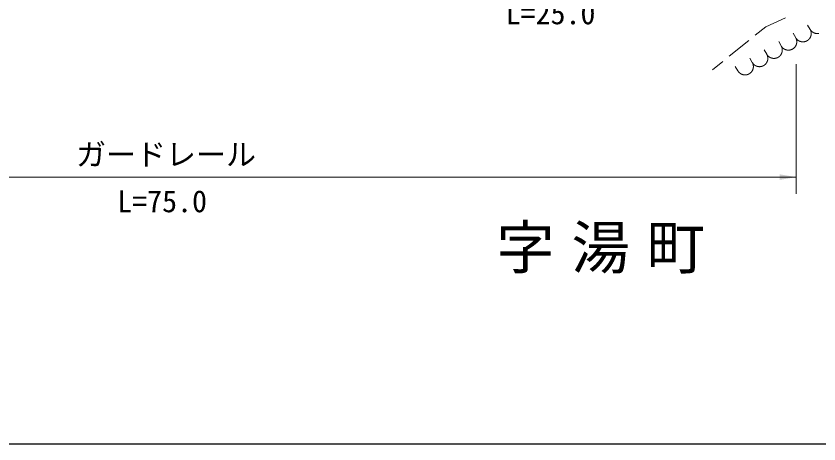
# Model space of a CAD drawing. Units: millimetres, scale not verified. Extents: x 40000 to 680000, y 20000 to 380000.
# Drawn here: x 281558 to 329740, y 205000 to 230677 of the extents above; entities that cross this region are included whole.
import ezdxf
from ezdxf.enums import TextEntityAlignment as Align

# ---------------------------------------------------------------- set-up
doc = ezdxf.new("R2010")
doc.units = ezdxf.units.MM
doc.header["$LTSCALE"] = 1000
doc.layers.add('M-BMK-HTXT', color=7, linetype='Continuous')
for name, color, linetype, lineweight in [('M-STR-HTXT', 7, 'Continuous', 13), ('M-TTL-BAND', 7, 'Continuous', 25), ('M-WORK', 1, 'Continuous', 13)]:
    doc.layers.add(name, color=color, linetype=linetype, lineweight=lineweight)
doc.styles.add('ＭＳ ゴシック', font='')
doc.styles.get('ＭＳ ゴシック').set_extended_font_data('MS Gothic')

# ---------------------------------------------------------------- blocks, each defined once
blk = doc.blocks.new('filled_arrow')
at = {"color": 0, "linetype": 'Continuous', "lineweight": -2}
blk.add_solid([(7.5, 1.25), (0, 0), (7.5, -1.25)], dxfattribs=at)

msp = doc.modelspace()

# ---------------------------------------------------------------- linework, layer by layer
at = {"layer": 'M-STR-HTXT'}
for p, q in [((328383, 227800), (328383, 220012)), ((252333, 221012), (328383, 221012))]:
    msp.add_line(p, q, dxfattribs=at)
at = {"layer": 'M-TTL-BAND'}
msp.add_line((40000, 205000), (579000, 205000), dxfattribs=at)
at = {"layer": 'M-WORK'}
for p, q in [((327730, 230573), (326543, 230030)), ((326543, 230030), (325918, 229526)), ((329212, 229876), (329063, 230137)), ((328344, 229380), (328195, 229641)), ((325529, 229213), (324361, 228272)), ((327476, 228884), (327327, 229145)), ((326607, 228388), (326459, 228649)), ((323971, 227958), (323346, 227454)), ((325739, 227892), (325590, 228152)), ((324871, 227396), (324722, 227656))]:
    msp.add_line(p, q, dxfattribs=at)
for points in [[(328344, 229380), (328348, 229373), (328353, 229365), (328358, 229358), (328362, 229350), (328367, 229343), (328372, 229336), (328378, 229329), (328383, 229322), (328388, 229315), (328394, 229308), (328400, 229302), (328405, 229295), (328411, 229289), (328417, 229282), (328423, 229276), (328430, 229270), (328436, 229264), (328442, 229258), (328449, 229252), (328456, 229246), (328462, 229241), (328469, 229235), (328476, 229230), (328483, 229224), (328490, 229219), (328498, 229214), (328505, 229210), (328512, 229205), (328520, 229200), (328527, 229196), (328535, 229191), (328543, 229187), (328550, 229183), (328558, 229179), (328566, 229175), (328574, 229172), (328582, 229168), (328590, 229165), (328599, 229162), (328607, 229159), (328615, 229156), (328623, 229153), (328632, 229150), (328640, 229148), (328649, 229145), (328657, 229143), (328666, 229141), (328674, 229139), (328683, 229138), (328691, 229136), (328700, 229135), (328709, 229133), (328717, 229132), (328726, 229131), (328735, 229130), (328744, 229130), (328752, 229129), (328761, 229129), (328770, 229128), (328779, 229128), (328787, 229128), (328796, 229129), (328805, 229129), (328814, 229130), (328823, 229130), (328831, 229131), (328840, 229132), (328849, 229133), (328857, 229135), (328866, 229136), (328875, 229138), (328883, 229140), (328892, 229142), (328900, 229144), (328909, 229146), (328917, 229148), (328926, 229151), (328934, 229153), (328942, 229156), (328951, 229159), (328959, 229162), (328967, 229165), (328975, 229169), (328983, 229172), (328991, 229176), (328999, 229180), (329007, 229184), (329015, 229188), (329022, 229192), (329030, 229196), (329037, 229201), (329045, 229206), (329052, 229210), (329060, 229215), (329067, 229220), (329074, 229225), (329081, 229231), (329088, 229236), (329095, 229241), (329101, 229247), (329108, 229253), (329115, 229259), (329121, 229265), (329127, 229271), (329134, 229277), (329140, 229283), (329146, 229290), (329152, 229296), (329157, 229303), (329163, 229309), (329169, 229316), (329174, 229323), (329179, 229330), (329184, 229337), (329189, 229344), (329194, 229352), (329199, 229359), (329204, 229366), (329208, 229374), (329213, 229382), (329217, 229389), (329221, 229397), (329225, 229405), (329229, 229413), (329233, 229421), (329236, 229429), (329240, 229437), (329243, 229445), (329246, 229453), (329249, 229461), (329252, 229470), (329255, 229478), (329257, 229486), (329260, 229495), (329262, 229503), (329264, 229512), (329266, 229520), (329268, 229529), (329270, 229537), (329271, 229546), (329273, 229555), (329274, 229563), (329275, 229572), (329276, 229581), (329276, 229590), (329277, 229598), (329278, 229607), (329278, 229616), (329278, 229625), (329278, 229633), (329278, 229642), (329277, 229651), (329277, 229660), (329276, 229669), (329276, 229677), (329275, 229686), (329274, 229695), (329272, 229703), (329271, 229712), (329269, 229721), (329268, 229729), (329266, 229738), (329264, 229746), (329262, 229755), (329259, 229763), (329257, 229772), (329254, 229780), (329252, 229789), (329249, 229797), (329246, 229805), (329243, 229813), (329239, 229821), (329236, 229829), (329232, 229837), (329228, 229845), (329225, 229853), (329221, 229861), (329216, 229869), (329212, 229876)], [(329212, 229876), (329217, 229869), (329221, 229861), (329226, 229854), (329231, 229847), (329236, 229839), (329241, 229832), (329246, 229825), (329251, 229818), (329257, 229811), (329262, 229804), (329268, 229798), (329274, 229791), (329279, 229785), (329285, 229778), (329292, 229772), (329298, 229766), (329304, 229760), (329311, 229754), (329317, 229748), (329324, 229742), (329331, 229737), (329337, 229731), (329344, 229726), (329351, 229721), (329359, 229716), (329366, 229711), (329373, 229706), (329381, 229701), (329388, 229696), (329396, 229692), (329403, 229688), (329411, 229683), (329419, 229679), (329427, 229675), (329434, 229672), (329442, 229668), (329450, 229664), (329459, 229661), (329467, 229658), (329475, 229655), (329483, 229652), (329492, 229649), (329500, 229646), (329508, 229644), (329517, 229642), (329525, 229639), (329534, 229637), (329542, 229635), (329551, 229634), (329560, 229632), (329568, 229631), (329577, 229629), (329586, 229628), (329594, 229627), (329603, 229626), (329612, 229626), (329621, 229625), (329629, 229625), (329638, 229625), (329647, 229625), (329656, 229625), (329664, 229625), (329673, 229625), (329682, 229626), (329691, 229627), (329699, 229627), (329708, 229628), (329717, 229630), (329726, 229631), (329734, 229632), (329743, 229634)], [(327476, 228884), (327480, 228877), (327485, 228869), (327489, 228862), (327494, 228854), (327499, 228847), (327504, 228840), (327509, 228833), (327515, 228826), (327520, 228819), (327526, 228812), (327531, 228805), (327537, 228799), (327543, 228792), (327549, 228786), (327555, 228780), (327561, 228774), (327568, 228768), (327574, 228762), (327581, 228756), (327587, 228750), (327594, 228744), (327601, 228739), (327608, 228734), (327615, 228728), (327622, 228723), (327629, 228718), (327637, 228713), (327644, 228709), (327652, 228704), (327659, 228700), (327667, 228695), (327674, 228691), (327682, 228687), (327690, 228683), (327698, 228679), (327706, 228676), (327714, 228672), (327722, 228669), (327730, 228666), (327738, 228662), (327747, 228660), (327755, 228657), (327763, 228654), (327772, 228652), (327780, 228649), (327789, 228647), (327797, 228645), (327806, 228643), (327815, 228641), (327823, 228640), (327832, 228638), (327840, 228637), (327849, 228636), (327858, 228635), (327867, 228634), (327875, 228633), (327884, 228633), (327893, 228633), (327902, 228632), (327910, 228632), (327919, 228632), (327928, 228633), (327937, 228633), (327946, 228634), (327954, 228634), (327963, 228635), (327972, 228636), (327980, 228637), (327989, 228639), (327998, 228640), (328006, 228642), (328015, 228643), (328024, 228645), (328032, 228647), (328041, 228650), (328049, 228652), (328057, 228655), (328066, 228657), (328074, 228660), (328082, 228663), (328091, 228666), (328099, 228669), (328107, 228673), (328115, 228676), (328123, 228680), (328131, 228684), (328139, 228688), (328146, 228692), (328154, 228696), (328162, 228700), (328169, 228705), (328177, 228709), (328184, 228714), (328191, 228719), (328199, 228724), (328206, 228729), (328213, 228734), (328220, 228740), (328226, 228745), (328233, 228751), (328240, 228757), (328246, 228763), (328253, 228768), (328259, 228775), (328265, 228781), (328271, 228787), (328277, 228793), (328283, 228800), (328289, 228807), (328295, 228813), (328300, 228820), (328306, 228827), (328311, 228834), (328316, 228841), (328321, 228848), (328326, 228855), (328331, 228863), (328336, 228870), (328340, 228878), (328345, 228885), (328349, 228893), (328353, 228901), (328357, 228909), (328361, 228916), (328365, 228924), (328368, 228932), (328372, 228941), (328375, 228949), (328378, 228957), (328381, 228965), (328384, 228973), (328387, 228982), (328389, 228990), (328392, 228999), (328394, 229007), (328396, 229016), (328398, 229024), (328400, 229033), (328401, 229041), (328403, 229050), (328404, 229059), (328406, 229067), (328407, 229076), (328407, 229085), (328408, 229093), (328409, 229102), (328409, 229111), (328410, 229120), (328410, 229129), (328410, 229137), (328410, 229146), (328409, 229155), (328409, 229164), (328408, 229172), (328407, 229181), (328406, 229190), (328405, 229199), (328404, 229207), (328403, 229216), (328401, 229225), (328399, 229233), (328398, 229242), (328396, 229250), (328393, 229259), (328391, 229267), (328389, 229276), (328386, 229284), (328383, 229292), (328381, 229301), (328377, 229309), (328374, 229317), (328371, 229325), (328368, 229333), (328364, 229341), (328360, 229349), (328356, 229357), (328352, 229365), (328348, 229373), (328344, 229380)], [(326607, 228388), (326612, 228380), (326616, 228373), (326621, 228366), (326626, 228358), (326631, 228351), (326636, 228344), (326641, 228337), (326646, 228330), (326652, 228323), (326657, 228316), (326663, 228309), (326669, 228303), (326675, 228296), (326681, 228290), (326687, 228284), (326693, 228277), (326699, 228271), (326706, 228265), (326712, 228260), (326719, 228254), (326726, 228248), (326733, 228243), (326740, 228237), (326747, 228232), (326754, 228227), (326761, 228222), (326768, 228217), (326776, 228213), (326783, 228208), (326791, 228203), (326798, 228199), (326806, 228195), (326814, 228191), (326822, 228187), (326830, 228183), (326838, 228180), (326846, 228176), (326854, 228173), (326862, 228169), (326870, 228166), (326879, 228163), (326887, 228161), (326895, 228158), (326904, 228155), (326912, 228153), (326921, 228151), (326929, 228149), (326938, 228147), (326946, 228145), (326955, 228144), (326964, 228142), (326972, 228141), (326981, 228140), (326990, 228139), (326998, 228138), (327007, 228137), (327016, 228137), (327025, 228136), (327033, 228136), (327042, 228136), (327051, 228136), (327060, 228136), (327069, 228137), (327077, 228137), (327086, 228138), (327095, 228139), (327103, 228140), (327112, 228141), (327121, 228142), (327129, 228144), (327138, 228146), (327147, 228147), (327155, 228149), (327164, 228151), (327172, 228154), (327181, 228156), (327189, 228158), (327198, 228161), (327206, 228164), (327214, 228167), (327222, 228170), (327230, 228173), (327239, 228177), (327247, 228180), (327255, 228184), (327262, 228188), (327270, 228192), (327278, 228196), (327286, 228200), (327293, 228204), (327301, 228209), (327308, 228213), (327316, 228218), (327323, 228223), (327330, 228228), (327337, 228233), (327344, 228238), (327351, 228244), (327358, 228249), (327365, 228255), (327372, 228261), (327378, 228266), (327385, 228272), (327391, 228278), (327397, 228285), (327403, 228291), (327409, 228297), (327415, 228304), (327421, 228310), (327427, 228317), (327432, 228324), (327437, 228331), (327443, 228338), (327448, 228345), (327453, 228352), (327458, 228359), (327463, 228367), (327467, 228374), (327472, 228382), (327476, 228389), (327481, 228397), (327485, 228405), (327489, 228412), (327493, 228420), (327496, 228428), (327500, 228436), (327503, 228444), (327507, 228453), (327510, 228461), (327513, 228469), (327516, 228477), (327518, 228486), (327521, 228494), (327523, 228502), (327526, 228511), (327528, 228519), (327530, 228528), (327531, 228537), (327533, 228545), (327535, 228554), (327536, 228562), (327537, 228571), (327538, 228580), (327539, 228589), (327540, 228597), (327541, 228606), (327541, 228615), (327541, 228624), (327541, 228632), (327541, 228641), (327541, 228650), (327541, 228659), (327541, 228667), (327540, 228676), (327539, 228685), (327538, 228694), (327537, 228702), (327536, 228711), (327534, 228720), (327533, 228728), (327531, 228737), (327529, 228746), (327527, 228754), (327525, 228763), (327523, 228771), (327520, 228780), (327518, 228788), (327515, 228796), (327512, 228805), (327509, 228813), (327506, 228821), (327503, 228829), (327499, 228837), (327496, 228845), (327492, 228853), (327488, 228861), (327484, 228869), (327480, 228877), (327476, 228884)], [(325739, 227892), (325744, 227884), (325748, 227877), (325753, 227869), (325758, 227862), (325763, 227855), (325768, 227847), (325773, 227840), (325778, 227833), (325784, 227826), (325789, 227820), (325795, 227813), (325801, 227806), (325807, 227800), (325813, 227793), (325819, 227787), (325825, 227781), (325832, 227775), (325838, 227769), (325845, 227763), (325852, 227757), (325858, 227752), (325865, 227746), (325872, 227741), (325879, 227735), (325887, 227730), (325894, 227725), (325901, 227720), (325909, 227716), (325916, 227711), (325924, 227707), (325932, 227702), (325939, 227698), (325947, 227694), (325955, 227690), (325963, 227686), (325971, 227683), (325979, 227679), (325987, 227676), (325996, 227673), (326004, 227670), (326012, 227667), (326021, 227664), (326029, 227661), (326037, 227659), (326046, 227656), (326055, 227654), (326063, 227652), (326072, 227650), (326080, 227649), (326089, 227647), (326098, 227646), (326107, 227644), (326115, 227643), (326124, 227642), (326133, 227642), (326142, 227641), (326150, 227640), (326159, 227640), (326168, 227640), (326177, 227640), (326186, 227640), (326195, 227640), (326203, 227641), (326212, 227641), (326221, 227642), (326230, 227643), (326239, 227644), (326247, 227645), (326256, 227647), (326265, 227648), (326273, 227650), (326282, 227652), (326291, 227654), (326299, 227656), (326308, 227658), (326316, 227661), (326325, 227663), (326333, 227666), (326341, 227669), (326350, 227672), (326358, 227675), (326366, 227679), (326374, 227682), (326382, 227686), (326390, 227689), (326398, 227693), (326406, 227697), (326414, 227702), (326421, 227706), (326429, 227710), (326437, 227715), (326444, 227720), (326451, 227724), (326459, 227729), (326466, 227734), (326473, 227740), (326480, 227745), (326487, 227751), (326494, 227756), (326500, 227762), (326507, 227768), (326514, 227774), (326520, 227780), (326526, 227786), (326532, 227792), (326539, 227799), (326545, 227805), (326550, 227812), (326556, 227818), (326562, 227825), (326567, 227832), (326573, 227839), (326578, 227846), (326583, 227853), (326588, 227861), (326593, 227868), (326598, 227875), (326602, 227883), (326607, 227891), (326611, 227898), (326615, 227906), (326619, 227914), (326623, 227922), (326627, 227930), (326631, 227938), (326634, 227946), (326637, 227954), (326641, 227962), (326644, 227971), (326647, 227979), (326649, 227987), (326652, 227996), (326654, 228004), (326657, 228013), (326659, 228021), (326661, 228030), (326663, 228038), (326665, 228047), (326666, 228056), (326668, 228064), (326669, 228073), (326670, 228082), (326671, 228091), (326672, 228100), (326672, 228108), (326673, 228117), (326673, 228126), (326673, 228135), (326673, 228144), (326673, 228152), (326673, 228161), (326672, 228170), (326672, 228179), (326671, 228188), (326670, 228196), (326669, 228205), (326668, 228214), (326666, 228223), (326665, 228231), (326663, 228240), (326661, 228249), (326659, 228257), (326657, 228266), (326655, 228274), (326652, 228283), (326650, 228291), (326647, 228300), (326644, 228308), (326641, 228316), (326638, 228324), (326635, 228333), (326631, 228341), (326628, 228349), (326624, 228357), (326620, 228365), (326616, 228373), (326612, 228380), (326607, 228388)], [(324871, 227396), (324875, 227388), (324880, 227381), (324885, 227373), (324889, 227366), (324894, 227359), (324899, 227352), (324905, 227344), (324910, 227337), (324915, 227331), (324921, 227324), (324927, 227317), (324932, 227310), (324938, 227304), (324944, 227298), (324950, 227291), (324957, 227285), (324963, 227279), (324969, 227273), (324976, 227267), (324983, 227262), (324989, 227256), (324996, 227251), (325003, 227245), (325010, 227240), (325017, 227235), (325025, 227230), (325032, 227225), (325039, 227220), (325047, 227216), (325054, 227211), (325062, 227207), (325070, 227203), (325077, 227199), (325085, 227195), (325093, 227191), (325101, 227187), (325109, 227184), (325117, 227180), (325126, 227177), (325134, 227174), (325142, 227171), (325150, 227168), (325159, 227166), (325167, 227163), (325176, 227161), (325184, 227159), (325193, 227157), (325201, 227155), (325210, 227153), (325218, 227151), (325227, 227150), (325236, 227149), (325244, 227148), (325253, 227147), (325262, 227146), (325271, 227145), (325279, 227144), (325288, 227144), (325297, 227144), (325306, 227144), (325314, 227144), (325323, 227144), (325332, 227145), (325341, 227145), (325350, 227146), (325358, 227147), (325367, 227148), (325376, 227149), (325384, 227150), (325393, 227152), (325402, 227153), (325410, 227155), (325419, 227157), (325427, 227159), (325436, 227161), (325444, 227164), (325453, 227166), (325461, 227169), (325469, 227172), (325478, 227175), (325486, 227178), (325494, 227181), (325502, 227184), (325510, 227188), (325518, 227191), (325526, 227195), (325534, 227199), (325542, 227203), (325549, 227208), (325557, 227212), (325564, 227216), (325572, 227221), (325579, 227226), (325587, 227231), (325594, 227236), (325601, 227241), (325608, 227246), (325615, 227251), (325622, 227257), (325628, 227263), (325635, 227268), (325642, 227274), (325648, 227280), (325654, 227286), (325661, 227292), (325667, 227299), (325673, 227305), (325679, 227312), (325684, 227318), (325690, 227325), (325696, 227332), (325701, 227339), (325706, 227346), (325711, 227353), (325717, 227360), (325721, 227367), (325726, 227374), (325731, 227382), (325735, 227389), (325740, 227397), (325744, 227405), (325748, 227412), (325752, 227420), (325756, 227428), (325760, 227436), (325763, 227444), (325767, 227452), (325770, 227460), (325773, 227468), (325776, 227477), (325779, 227485), (325782, 227493), (325784, 227502), (325787, 227510), (325789, 227519), (325791, 227527), (325793, 227536), (325795, 227544), (325797, 227553), (325798, 227562), (325800, 227570), (325801, 227579), (325802, 227588), (325803, 227596), (325804, 227605), (325804, 227614), (325805, 227623), (325805, 227631), (325805, 227640), (325805, 227649), (325805, 227658), (325805, 227666), (325804, 227675), (325803, 227684), (325803, 227693), (325802, 227701), (325801, 227710), (325799, 227719), (325798, 227727), (325796, 227736), (325795, 227745), (325793, 227753), (325791, 227762), (325789, 227770), (325786, 227779), (325784, 227787), (325781, 227796), (325779, 227804), (325776, 227812), (325773, 227821), (325770, 227829), (325766, 227837), (325763, 227845), (325759, 227853), (325755, 227861), (325752, 227869), (325748, 227877), (325743, 227884), (325739, 227892)]]:
    msp.add_lwpolyline(points, dxfattribs=at)

# ---------------------------------------------------------------- block references
at = {"layer": 'M-STR-HTXT', "xscale": 133, "yscale": 133, "rotation": 180}
msp.add_blockref('filled_arrow', (328383, 221012), dxfattribs=at)

# ---------------------------------------------------------------- texts
at = {"layer": 'M-BMK-HTXT', "insert": (310374, 216649), "char_height": 2566, "attachment_point": 4, "style": 'ＭＳ ゴシック'}
msp.add_mtext('\\T1.29;字湯町', dxfattribs=at)
at = {"layer": 'M-STR-HTXT', "style": 'ＭＳ ゴシック'}
for s, p in [('L=25.0', (313634, 229788)), ('L=75.0', (290324, 218508))]:
    msp.add_text(s, height=1320, dxfattribs=at).set_placement(p, align=Align.BOTTOM_CENTER)
msp.add_text('ガードレール', height=1320, dxfattribs=at).set_placement((285155, 222371), align=Align.MIDDLE_LEFT)

doc.saveas('drawing.dxf')
